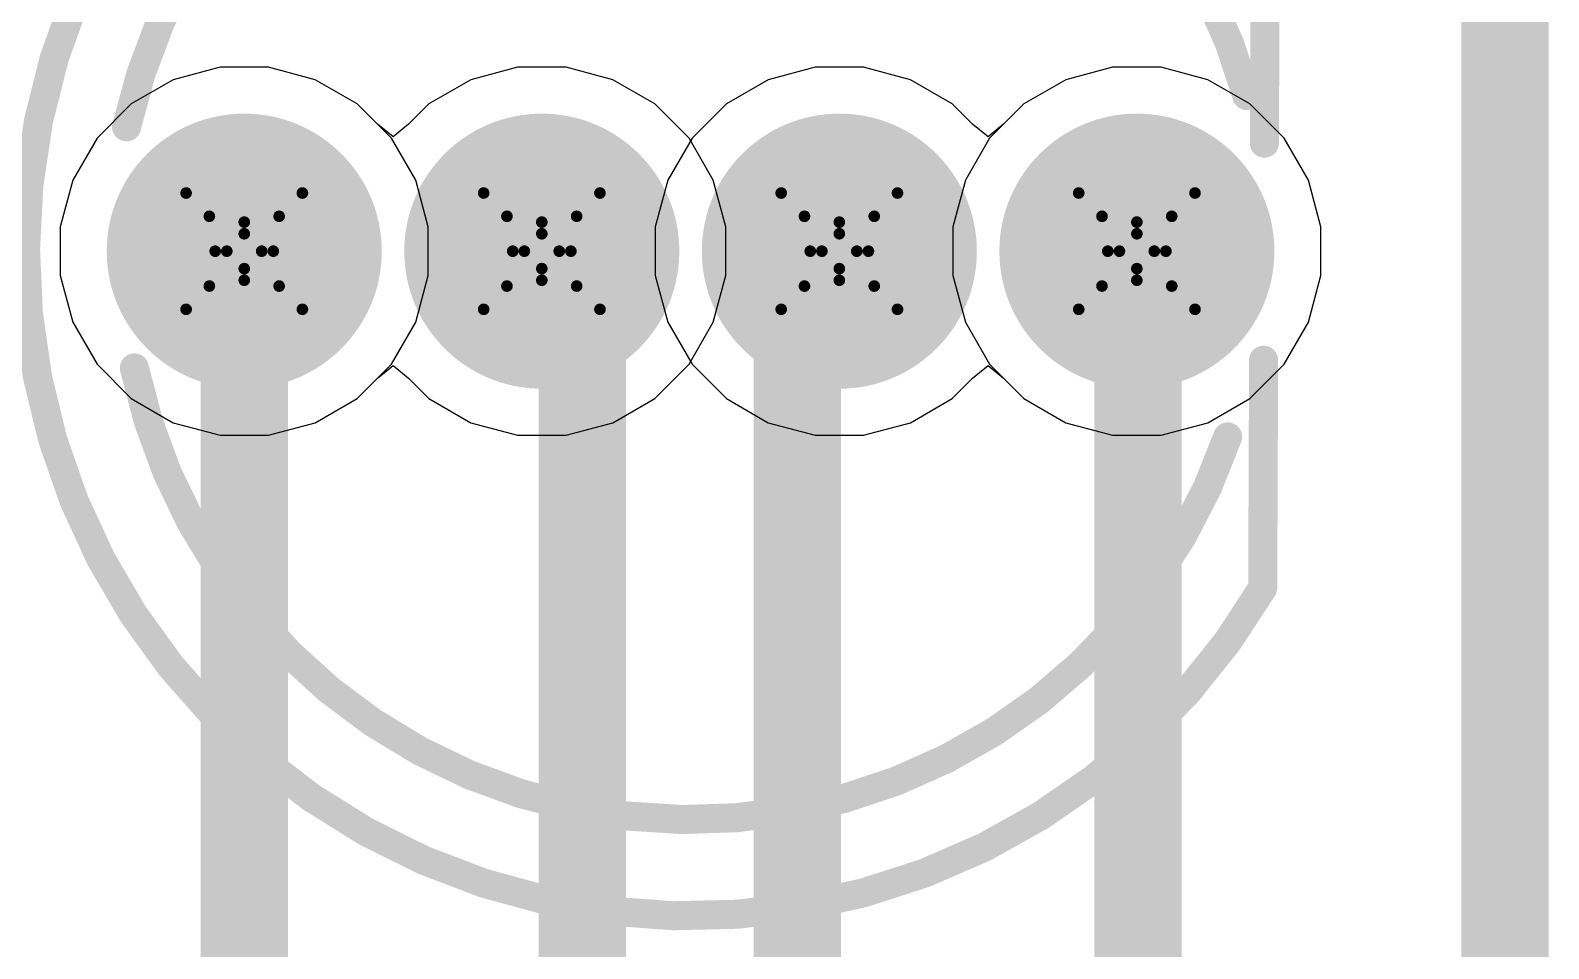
# Model space of a CAD drawing. Header units: inches. Extents: x -4 to 5258, y -4 to 5281.
# Drawn here: x 35.15 to 41.78, y 73.67 to 77.68 of the extents above; entities that cross this region are included whole.
import ezdxf

# ---------------------------------------------------------------- set-up
doc = ezdxf.new("R2010")
doc.units = ezdxf.units.IN
for name, color, linetype in [('Bottom Layer', 5, 'Continuous'), ('Bottom Solder', 6, 'Continuous'), ('Drill Drawing', 1, 'Continuous'), ('Layer 1', 16, 'Continuous'), ('Layer 2', 76, 'Continuous'), ('Multi-Layer', 9, 'Continuous'), ('Pad Holes', 156, 'Continuous'), ('Top Layer', 1, 'Continuous'), ('Top Overlay', 2, 'Continuous'), ('Top Solder', 216, 'Continuous')]:
    doc.layers.add(name, color=color, linetype=linetype)

# ---------------------------------------------------------------- blocks, each defined once
blk = doc.blocks.new('WS2812D_F5_199')
at = {"layer": 'Bottom Layer'}
h = blk.add_hatch(color=5, dxfattribs=at)
edge = h.paths.add_edge_path()
edge.add_arc((-1.95, 0), 0.55, 0, 360)
h = blk.add_hatch(color=5, dxfattribs=at)
edge = h.paths.add_edge_path()
edge.add_arc((-0.65, 0), 0.55, 0, 360)
h = blk.add_hatch(color=5, dxfattribs=at)
edge = h.paths.add_edge_path()
edge.add_arc((0.65, 0), 0.55, 0, 360)
h = blk.add_hatch(color=5, dxfattribs=at)
edge = h.paths.add_edge_path()
edge.add_arc((1.95, 0), 0.55, 0, 360)
at = {"layer": 'Bottom Solder'}
h = blk.add_hatch(color=6, dxfattribs=at)
edge = h.paths.add_edge_path()
edge.add_arc((-1.95, 0), 0.6008, 0, 360)
h = blk.add_hatch(color=6, dxfattribs=at)
edge = h.paths.add_edge_path()
edge.add_arc((-0.65, 0), 0.6008, 0, 360)
h = blk.add_hatch(color=6, dxfattribs=at)
edge = h.paths.add_edge_path()
edge.add_arc((0.65, 0), 0.6008, 0, 360)
h = blk.add_hatch(color=6, dxfattribs=at)
edge = h.paths.add_edge_path()
edge.add_arc((1.95, 0), 0.6008, 0, 360)
at = {"layer": 'Layer 1'}
h = blk.add_hatch(color=16, dxfattribs=at)
edge = h.paths.add_edge_path()
edge.add_arc((-1.95, 0), 0.55, 0, 360)
h = blk.add_hatch(color=16, dxfattribs=at)
edge = h.paths.add_edge_path()
edge.add_arc((-0.65, 0), 0.55, 0, 360)
h = blk.add_hatch(color=16, dxfattribs=at)
edge = h.paths.add_edge_path()
edge.add_arc((0.65, 0), 0.55, 0, 360)
h = blk.add_hatch(color=16, dxfattribs=at)
edge = h.paths.add_edge_path()
edge.add_arc((1.95, 0), 0.55, 0, 360)
at = {"layer": 'Layer 2'}
h = blk.add_hatch(color=76, dxfattribs=at)
edge = h.paths.add_edge_path()
edge.add_arc((-1.95, 0), 0.55, 0, 360)
h = blk.add_hatch(color=76, dxfattribs=at)
edge = h.paths.add_edge_path()
edge.add_arc((-0.65, 0), 0.55, 0, 360)
h = blk.add_hatch(color=76, dxfattribs=at)
edge = h.paths.add_edge_path()
edge.add_arc((0.65, 0), 0.55, 0, 360)
h = blk.add_hatch(color=76, dxfattribs=at)
edge = h.paths.add_edge_path()
edge.add_arc((1.95, 0), 0.55, 0, 360)
at = {"layer": 'Multi-Layer'}
h = blk.add_hatch(color=9, dxfattribs=at)
edge = h.paths.add_edge_path()
edge.add_arc((-1.95, 0), 0.55, 0, 360)
h = blk.add_hatch(color=9, dxfattribs=at)
edge = h.paths.add_edge_path()
edge.add_arc((-0.65, 0), 0.55, 0, 360)
h = blk.add_hatch(color=9, dxfattribs=at)
edge = h.paths.add_edge_path()
edge.add_arc((0.65, 0), 0.55, 0, 360)
h = blk.add_hatch(color=9, dxfattribs=at)
edge = h.paths.add_edge_path()
edge.add_arc((1.95, 0), 0.55, 0, 360)
at = {"layer": 'Pad Holes'}
h = blk.add_hatch(color=7, dxfattribs=at)
edge = h.paths.add_edge_path()
edge.add_arc((-1.95, 0), 0.36, 0, 360)
h = blk.add_hatch(color=7, dxfattribs=at)
edge = h.paths.add_edge_path()
edge.add_arc((-0.65, 0), 0.36, 0, 360)
h = blk.add_hatch(color=7, dxfattribs=at)
edge = h.paths.add_edge_path()
edge.add_arc((0.65, 0), 0.36, 0, 360)
h = blk.add_hatch(color=7, dxfattribs=at)
edge = h.paths.add_edge_path()
edge.add_arc((1.95, 0), 0.36, 0, 360)
at = {"layer": 'Top Layer'}
h = blk.add_hatch(color=1, dxfattribs=at)
edge = h.paths.add_edge_path()
edge.add_arc((-1.95, 0), 0.55, 0, 360)
h = blk.add_hatch(color=1, dxfattribs=at)
edge = h.paths.add_edge_path()
edge.add_arc((-0.65, 0), 0.55, 0, 360)
h = blk.add_hatch(color=1, dxfattribs=at)
edge = h.paths.add_edge_path()
edge.add_arc((0.65, 0), 0.55, 0, 360)
h = blk.add_hatch(color=1, dxfattribs=at)
edge = h.paths.add_edge_path()
edge.add_arc((1.95, 0), 0.55, 0, 360)
at = {"layer": 'Top Solder'}
h = blk.add_hatch(color=216, dxfattribs=at)
edge = h.paths.add_edge_path()
edge.add_arc((-1.95, 0), 0.6008, 0, 360)
h = blk.add_hatch(color=216, dxfattribs=at)
edge = h.paths.add_edge_path()
edge.add_arc((-0.65, 0), 0.6008, 0, 360)
h = blk.add_hatch(color=216, dxfattribs=at)
edge = h.paths.add_edge_path()
edge.add_arc((0.65, 0), 0.6008, 0, 360)
h = blk.add_hatch(color=216, dxfattribs=at)
edge = h.paths.add_edge_path()
edge.add_arc((1.95, 0), 0.6008, 0, 360)
at = {"layer": 'Top Overlay'}
for points in [[(2.4998, -1.4712, 0.127, 0.127, -3.705201), (2.5109, 1.4495, 0.127, 0.127, 0)], [(-2.4642, 0.5431, 0.127, 0.127, -0.780857), (2.43, 0.68, 0.127, 0.127, 0)], [(2.5072, 0.472, 0.127, 0.127, 0), (2.5109, 1.4495, 0.127, 0.127, 0)], [(2.3467, -0.8113, 0.127, 0.127, -0.760948), (-2.43, -0.51, 0.127, 0.127, 0)], [(2.4998, -1.4712, 0.127, 0.127, 0), (2.5036, -0.4762, 0.127, 0.127, 0)]]:
    blk.add_lwpolyline(points, format="xyseb", dxfattribs=at)
for points in [[(2.4792, 1.4495, 0.0635, 0.0635, 1), (2.5427, 1.4495, 0.0635, 0.0635, 1)], [(2.4792, 1.4495, 0.0635, 0.0635, 1), (2.5427, 1.4495, 0.0635, 0.0635, 1)], [(2.3982, 0.68, 0.0635, 0.0635, 1), (2.4617, 0.68, 0.0635, 0.0635, 1)], [(-2.496, 0.5431, 0.0635, 0.0635, 1), (-2.4325, 0.5431, 0.0635, 0.0635, 1)], [(2.4755, 0.472, 0.0635, 0.0635, 1), (2.539, 0.472, 0.0635, 0.0635, 1)], [(-2.4617, -0.51, 0.0635, 0.0635, 1), (-2.3982, -0.51, 0.0635, 0.0635, 1)], [(2.4718, -0.4762, 0.0635, 0.0635, 1), (2.5353, -0.4762, 0.0635, 0.0635, 1)], [(2.3149, -0.8113, 0.0635, 0.0635, 1), (2.3784, -0.8113, 0.0635, 0.0635, 1)], [(2.468, -1.4712, 0.0635, 0.0635, 1), (2.5315, -1.4712, 0.0635, 0.0635, 1)], [(2.468, -1.4712, 0.0635, 0.0635, 1), (2.5315, -1.4712, 0.0635, 0.0635, 1)]]:
    blk.add_lwpolyline(points, format="xyseb", close=True, dxfattribs=at)

msp = doc.modelspace()

# ---------------------------------------------------------------- linework, layer by layer
at = {"layer": 'Bottom Layer'}
for p, q in [((35.9763, 77.5191), (35.7718, 77.4643)), ((36.188, 77.5191), (35.9763, 77.5191)), ((36.3925, 77.4643), (36.188, 77.5191)), ((38.5762, 77.5191), (38.3717, 77.4643)), ((38.7879, 77.5191), (38.5762, 77.5191)), ((38.9924, 77.4643), (38.7879, 77.5191)), ((39.8762, 77.5191), (39.6717, 77.4643)), ((40.0879, 77.5191), (39.8762, 77.5191)), ((40.2924, 77.4643), (40.0879, 77.5191)), ((35.7718, 77.4643), (35.5885, 77.3584)), ((36.5758, 77.3584), (36.3925, 77.4643)), ((38.3717, 77.4643), (38.1884, 77.3584)), ((39.1757, 77.3584), (38.9924, 77.4643)), ((39.6717, 77.4643), (39.4884, 77.3584)), ((40.4757, 77.3584), (40.2924, 77.4643)), ((35.5885, 77.3584), (35.4388, 77.2087)), ((36.7255, 77.2087), (36.5758, 77.3584)), ((38.1884, 77.3584), (38.0387, 77.2087)), ((39.2642, 77.2699), (39.1757, 77.3584)), ((39.4884, 77.3584), (39.3999, 77.2699)), ((40.6254, 77.2087), (40.4757, 77.3584)), ((39.3321, 77.2142), (39.2642, 77.2699)), ((39.3999, 77.2699), (39.3321, 77.2142)), ((35.4388, 77.2087), (35.3329, 77.0254)), ((36.8313, 77.0254), (36.7255, 77.2087)), ((38.0387, 77.2087), (37.9329, 77.0254)), ((40.7313, 77.0254), (40.6254, 77.2087)), ((35.3329, 77.0254), (35.2781, 76.8209)), ((36.8861, 76.8209), (36.8313, 77.0254)), ((37.9329, 77.0254), (37.8781, 76.8209)), ((40.786, 76.8209), (40.7313, 77.0254)), ((35.2781, 76.8209), (35.2781, 76.6092)), ((36.8861, 76.6092), (36.8861, 76.8209)), ((37.8781, 76.8209), (37.8781, 76.6092)), ((40.786, 76.6092), (40.786, 76.8209)), ((35.2781, 76.6092), (35.3329, 76.4047)), ((36.8313, 76.4047), (36.8861, 76.6092)), ((37.8781, 76.6092), (37.9329, 76.4047)), ((40.7313, 76.4047), (40.786, 76.6092)), ((35.3329, 76.4047), (35.4388, 76.2214)), ((36.7255, 76.2214), (36.8313, 76.4047)), ((37.9329, 76.4047), (38.0387, 76.2214)), ((40.6254, 76.2214), (40.7313, 76.4047)), ((35.4388, 76.2214), (35.5885, 76.0717)), ((36.5758, 76.0717), (36.7255, 76.2214)), ((38.0387, 76.2214), (38.1884, 76.0717)), ((40.4757, 76.0717), (40.6254, 76.2214)), ((39.1757, 76.0717), (39.2642, 76.1602)), ((39.2642, 76.1602), (39.3321, 76.216)), ((39.3321, 76.216), (39.3999, 76.1602)), ((39.3999, 76.1602), (39.4884, 76.0717)), ((35.5885, 76.0717), (35.7718, 75.9659)), ((36.3925, 75.9659), (36.5758, 76.0717)), ((38.1884, 76.0717), (38.3717, 75.9659)), ((38.9924, 75.9659), (39.1757, 76.0717)), ((39.4884, 76.0717), (39.6717, 75.9659)), ((40.2924, 75.9659), (40.4757, 76.0717)), ((35.7718, 75.9659), (35.9763, 75.9111)), ((36.188, 75.9111), (36.3925, 75.9659)), ((38.3717, 75.9659), (38.5762, 75.9111)), ((38.7879, 75.9111), (38.9924, 75.9659)), ((39.6717, 75.9659), (39.8762, 75.9111)), ((40.0879, 75.9111), (40.2924, 75.9659)), ((35.9763, 75.9111), (36.188, 75.9111)), ((38.5762, 75.9111), (38.7879, 75.9111)), ((39.8762, 75.9111), (40.0879, 75.9111))]:
    msp.add_line(p, q, dxfattribs=at)
at = {"layer": 'Drill Drawing'}
for points in [[(35.8281, 76.9691, 0.0508, 0.0508, 0), (36.0821, 76.8421, 0.0508, 0.0508, 0)], [(35.8281, 76.9691, 0.0508, 0.0508, 0), (35.9551, 76.7151, 0.0508, 0.0508, 0)], [(36.0821, 76.8421, 0.0508, 0.0508, 0), (36.3361, 76.9691, 0.0508, 0.0508, 0)], [(36.2091, 76.7151, 0.0508, 0.0508, 0), (36.3361, 76.9691, 0.0508, 0.0508, 0)], [(37.1281, 76.9691, 0.0508, 0.0508, 0), (37.3821, 76.8421, 0.0508, 0.0508, 0)], [(37.1281, 76.9691, 0.0508, 0.0508, 0), (37.2551, 76.7151, 0.0508, 0.0508, 0)], [(37.3821, 76.8421, 0.0508, 0.0508, 0), (37.6361, 76.9691, 0.0508, 0.0508, 0)], [(37.5091, 76.7151, 0.0508, 0.0508, 0), (37.6361, 76.9691, 0.0508, 0.0508, 0)], [(38.4281, 76.9691, 0.0508, 0.0508, 0), (38.6821, 76.8421, 0.0508, 0.0508, 0)], [(38.4281, 76.9691, 0.0508, 0.0508, 0), (38.5551, 76.7151, 0.0508, 0.0508, 0)], [(38.6821, 76.8421, 0.0508, 0.0508, 0), (38.9361, 76.9691, 0.0508, 0.0508, 0)], [(38.8091, 76.7151, 0.0508, 0.0508, 0), (38.9361, 76.9691, 0.0508, 0.0508, 0)], [(39.728, 76.9691, 0.0508, 0.0508, 0), (39.982, 76.8421, 0.0508, 0.0508, 0)], [(39.728, 76.9691, 0.0508, 0.0508, 0), (39.855, 76.7151, 0.0508, 0.0508, 0)], [(39.982, 76.8421, 0.0508, 0.0508, 0), (40.236, 76.9691, 0.0508, 0.0508, 0)], [(40.109, 76.7151, 0.0508, 0.0508, 0), (40.236, 76.9691, 0.0508, 0.0508, 0)], [(35.9297, 76.8675, 0.0508, 0.0508, 0), (36.0821, 76.7913, 0.0508, 0.0508, 0)], [(35.9297, 76.8675, 0.0508, 0.0508, 0), (36.0059, 76.7151, 0.0508, 0.0508, 0)], [(36.0821, 76.7913, 0.0508, 0.0508, 0), (36.2345, 76.8675, 0.0508, 0.0508, 0)], [(36.1583, 76.7151, 0.0508, 0.0508, 0), (36.2345, 76.8675, 0.0508, 0.0508, 0)], [(37.2297, 76.8675, 0.0508, 0.0508, 0), (37.3821, 76.7913, 0.0508, 0.0508, 0)], [(37.2297, 76.8675, 0.0508, 0.0508, 0), (37.3059, 76.7151, 0.0508, 0.0508, 0)], [(37.3821, 76.7913, 0.0508, 0.0508, 0), (37.5345, 76.8675, 0.0508, 0.0508, 0)], [(37.4583, 76.7151, 0.0508, 0.0508, 0), (37.5345, 76.8675, 0.0508, 0.0508, 0)], [(38.5297, 76.8675, 0.0508, 0.0508, 0), (38.6821, 76.7913, 0.0508, 0.0508, 0)], [(38.5297, 76.8675, 0.0508, 0.0508, 0), (38.6059, 76.7151, 0.0508, 0.0508, 0)], [(38.6821, 76.7913, 0.0508, 0.0508, 0), (38.8345, 76.8675, 0.0508, 0.0508, 0)], [(38.7583, 76.7151, 0.0508, 0.0508, 0), (38.8345, 76.8675, 0.0508, 0.0508, 0)], [(39.8296, 76.8675, 0.0508, 0.0508, 0), (39.982, 76.7913, 0.0508, 0.0508, 0)], [(39.8296, 76.8675, 0.0508, 0.0508, 0), (39.9058, 76.7151, 0.0508, 0.0508, 0)], [(39.982, 76.7913, 0.0508, 0.0508, 0), (40.1344, 76.8675, 0.0508, 0.0508, 0)], [(40.0582, 76.7151, 0.0508, 0.0508, 0), (40.1344, 76.8675, 0.0508, 0.0508, 0)], [(35.8281, 76.4611, 0.0508, 0.0508, 0), (35.9551, 76.7151, 0.0508, 0.0508, 0)], [(35.9297, 76.5627, 0.0508, 0.0508, 0), (36.0059, 76.7151, 0.0508, 0.0508, 0)], [(36.1583, 76.7151, 0.0508, 0.0508, 0), (36.2345, 76.5627, 0.0508, 0.0508, 0)], [(36.2091, 76.7151, 0.0508, 0.0508, 0), (36.3361, 76.4611, 0.0508, 0.0508, 0)], [(37.1281, 76.4611, 0.0508, 0.0508, 0), (37.2551, 76.7151, 0.0508, 0.0508, 0)], [(37.2297, 76.5627, 0.0508, 0.0508, 0), (37.3059, 76.7151, 0.0508, 0.0508, 0)], [(37.4583, 76.7151, 0.0508, 0.0508, 0), (37.5345, 76.5627, 0.0508, 0.0508, 0)], [(37.5091, 76.7151, 0.0508, 0.0508, 0), (37.6361, 76.4611, 0.0508, 0.0508, 0)], [(38.4281, 76.4611, 0.0508, 0.0508, 0), (38.5551, 76.7151, 0.0508, 0.0508, 0)], [(38.5297, 76.5627, 0.0508, 0.0508, 0), (38.6059, 76.7151, 0.0508, 0.0508, 0)], [(38.7583, 76.7151, 0.0508, 0.0508, 0), (38.8345, 76.5627, 0.0508, 0.0508, 0)], [(38.8091, 76.7151, 0.0508, 0.0508, 0), (38.9361, 76.4611, 0.0508, 0.0508, 0)], [(39.728, 76.4611, 0.0508, 0.0508, 0), (39.855, 76.7151, 0.0508, 0.0508, 0)], [(39.8296, 76.5627, 0.0508, 0.0508, 0), (39.9058, 76.7151, 0.0508, 0.0508, 0)], [(40.0582, 76.7151, 0.0508, 0.0508, 0), (40.1344, 76.5627, 0.0508, 0.0508, 0)], [(40.109, 76.7151, 0.0508, 0.0508, 0), (40.236, 76.4611, 0.0508, 0.0508, 0)], [(35.9297, 76.5627, 0.0508, 0.0508, 0), (36.0821, 76.6389, 0.0508, 0.0508, 0)], [(36.0821, 76.6389, 0.0508, 0.0508, 0), (36.2345, 76.5627, 0.0508, 0.0508, 0)], [(37.2297, 76.5627, 0.0508, 0.0508, 0), (37.3821, 76.6389, 0.0508, 0.0508, 0)], [(37.3821, 76.6389, 0.0508, 0.0508, 0), (37.5345, 76.5627, 0.0508, 0.0508, 0)], [(38.5297, 76.5627, 0.0508, 0.0508, 0), (38.6821, 76.6389, 0.0508, 0.0508, 0)], [(38.6821, 76.6389, 0.0508, 0.0508, 0), (38.8345, 76.5627, 0.0508, 0.0508, 0)], [(39.8296, 76.5627, 0.0508, 0.0508, 0), (39.982, 76.6389, 0.0508, 0.0508, 0)], [(39.982, 76.6389, 0.0508, 0.0508, 0), (40.1344, 76.5627, 0.0508, 0.0508, 0)], [(35.8281, 76.4611, 0.0508, 0.0508, 0), (36.0821, 76.5881, 0.0508, 0.0508, 0)], [(36.0821, 76.5881, 0.0508, 0.0508, 0), (36.3361, 76.4611, 0.0508, 0.0508, 0)], [(37.1281, 76.4611, 0.0508, 0.0508, 0), (37.3821, 76.5881, 0.0508, 0.0508, 0)], [(37.3821, 76.5881, 0.0508, 0.0508, 0), (37.6361, 76.4611, 0.0508, 0.0508, 0)], [(38.4281, 76.4611, 0.0508, 0.0508, 0), (38.6821, 76.5881, 0.0508, 0.0508, 0)], [(38.6821, 76.5881, 0.0508, 0.0508, 0), (38.9361, 76.4611, 0.0508, 0.0508, 0)], [(39.728, 76.4611, 0.0508, 0.0508, 0), (39.982, 76.5881, 0.0508, 0.0508, 0)], [(39.982, 76.5881, 0.0508, 0.0508, 0), (40.236, 76.4611, 0.0508, 0.0508, 0)]]:
    msp.add_lwpolyline(points, format="xyseb", dxfattribs=at)
for points in [[(35.8154, 76.9691, 0.0254, 0.0254, 1), (35.8408, 76.9691, 0.0254, 0.0254, 1)], [(35.8154, 76.9691, 0.0254, 0.0254, 1), (35.8408, 76.9691, 0.0254, 0.0254, 1)], [(36.3234, 76.9691, 0.0254, 0.0254, 1), (36.3488, 76.9691, 0.0254, 0.0254, 1)], [(36.3234, 76.9691, 0.0254, 0.0254, 1), (36.3488, 76.9691, 0.0254, 0.0254, 1)], [(37.1154, 76.9691, 0.0254, 0.0254, 1), (37.1408, 76.9691, 0.0254, 0.0254, 1)], [(37.1154, 76.9691, 0.0254, 0.0254, 1), (37.1408, 76.9691, 0.0254, 0.0254, 1)], [(37.6234, 76.9691, 0.0254, 0.0254, 1), (37.6488, 76.9691, 0.0254, 0.0254, 1)], [(37.6234, 76.9691, 0.0254, 0.0254, 1), (37.6488, 76.9691, 0.0254, 0.0254, 1)], [(38.4154, 76.9691, 0.0254, 0.0254, 1), (38.4408, 76.9691, 0.0254, 0.0254, 1)], [(38.4154, 76.9691, 0.0254, 0.0254, 1), (38.4408, 76.9691, 0.0254, 0.0254, 1)], [(38.9234, 76.9691, 0.0254, 0.0254, 1), (38.9488, 76.9691, 0.0254, 0.0254, 1)], [(38.9234, 76.9691, 0.0254, 0.0254, 1), (38.9488, 76.9691, 0.0254, 0.0254, 1)], [(39.7153, 76.9691, 0.0254, 0.0254, 1), (39.7407, 76.9691, 0.0254, 0.0254, 1)], [(39.7153, 76.9691, 0.0254, 0.0254, 1), (39.7407, 76.9691, 0.0254, 0.0254, 1)], [(40.2233, 76.9691, 0.0254, 0.0254, 1), (40.2487, 76.9691, 0.0254, 0.0254, 1)], [(40.2233, 76.9691, 0.0254, 0.0254, 1), (40.2487, 76.9691, 0.0254, 0.0254, 1)], [(35.917, 76.8675, 0.0254, 0.0254, 1), (35.9424, 76.8675, 0.0254, 0.0254, 1)], [(35.917, 76.8675, 0.0254, 0.0254, 1), (35.9424, 76.8675, 0.0254, 0.0254, 1)], [(36.2218, 76.8675, 0.0254, 0.0254, 1), (36.2472, 76.8675, 0.0254, 0.0254, 1)], [(36.2218, 76.8675, 0.0254, 0.0254, 1), (36.2472, 76.8675, 0.0254, 0.0254, 1)], [(37.217, 76.8675, 0.0254, 0.0254, 1), (37.2424, 76.8675, 0.0254, 0.0254, 1)], [(37.217, 76.8675, 0.0254, 0.0254, 1), (37.2424, 76.8675, 0.0254, 0.0254, 1)], [(37.5218, 76.8675, 0.0254, 0.0254, 1), (37.5472, 76.8675, 0.0254, 0.0254, 1)], [(37.5218, 76.8675, 0.0254, 0.0254, 1), (37.5472, 76.8675, 0.0254, 0.0254, 1)], [(38.517, 76.8675, 0.0254, 0.0254, 1), (38.5424, 76.8675, 0.0254, 0.0254, 1)], [(38.517, 76.8675, 0.0254, 0.0254, 1), (38.5424, 76.8675, 0.0254, 0.0254, 1)], [(38.8218, 76.8675, 0.0254, 0.0254, 1), (38.8472, 76.8675, 0.0254, 0.0254, 1)], [(38.8218, 76.8675, 0.0254, 0.0254, 1), (38.8472, 76.8675, 0.0254, 0.0254, 1)], [(39.8169, 76.8675, 0.0254, 0.0254, 1), (39.8423, 76.8675, 0.0254, 0.0254, 1)], [(39.8169, 76.8675, 0.0254, 0.0254, 1), (39.8423, 76.8675, 0.0254, 0.0254, 1)], [(40.1217, 76.8675, 0.0254, 0.0254, 1), (40.1471, 76.8675, 0.0254, 0.0254, 1)], [(40.1217, 76.8675, 0.0254, 0.0254, 1), (40.1471, 76.8675, 0.0254, 0.0254, 1)], [(36.0694, 76.8421, 0.0254, 0.0254, 1), (36.0948, 76.8421, 0.0254, 0.0254, 1)], [(36.0694, 76.8421, 0.0254, 0.0254, 1), (36.0948, 76.8421, 0.0254, 0.0254, 1)], [(36.0694, 76.7913, 0.0254, 0.0254, 1), (36.0948, 76.7913, 0.0254, 0.0254, 1)], [(36.0694, 76.7913, 0.0254, 0.0254, 1), (36.0948, 76.7913, 0.0254, 0.0254, 1)], [(37.3694, 76.8421, 0.0254, 0.0254, 1), (37.3948, 76.8421, 0.0254, 0.0254, 1)], [(37.3694, 76.8421, 0.0254, 0.0254, 1), (37.3948, 76.8421, 0.0254, 0.0254, 1)], [(37.3694, 76.7913, 0.0254, 0.0254, 1), (37.3948, 76.7913, 0.0254, 0.0254, 1)], [(37.3694, 76.7913, 0.0254, 0.0254, 1), (37.3948, 76.7913, 0.0254, 0.0254, 1)], [(38.6694, 76.8421, 0.0254, 0.0254, 1), (38.6948, 76.8421, 0.0254, 0.0254, 1)], [(38.6694, 76.8421, 0.0254, 0.0254, 1), (38.6948, 76.8421, 0.0254, 0.0254, 1)], [(38.6694, 76.7913, 0.0254, 0.0254, 1), (38.6948, 76.7913, 0.0254, 0.0254, 1)], [(38.6694, 76.7913, 0.0254, 0.0254, 1), (38.6948, 76.7913, 0.0254, 0.0254, 1)], [(39.9693, 76.8421, 0.0254, 0.0254, 1), (39.9947, 76.8421, 0.0254, 0.0254, 1)], [(39.9693, 76.8421, 0.0254, 0.0254, 1), (39.9947, 76.8421, 0.0254, 0.0254, 1)], [(39.9693, 76.7913, 0.0254, 0.0254, 1), (39.9947, 76.7913, 0.0254, 0.0254, 1)], [(39.9693, 76.7913, 0.0254, 0.0254, 1), (39.9947, 76.7913, 0.0254, 0.0254, 1)], [(35.9424, 76.7151, 0.0254, 0.0254, 1), (35.9678, 76.7151, 0.0254, 0.0254, 1)], [(35.9424, 76.7151, 0.0254, 0.0254, 1), (35.9678, 76.7151, 0.0254, 0.0254, 1)], [(35.9932, 76.7151, 0.0254, 0.0254, 1), (36.0186, 76.7151, 0.0254, 0.0254, 1)], [(35.9932, 76.7151, 0.0254, 0.0254, 1), (36.0186, 76.7151, 0.0254, 0.0254, 1)], [(36.1456, 76.7151, 0.0254, 0.0254, 1), (36.171, 76.7151, 0.0254, 0.0254, 1)], [(36.1456, 76.7151, 0.0254, 0.0254, 1), (36.171, 76.7151, 0.0254, 0.0254, 1)], [(36.1964, 76.7151, 0.0254, 0.0254, 1), (36.2218, 76.7151, 0.0254, 0.0254, 1)], [(36.1964, 76.7151, 0.0254, 0.0254, 1), (36.2218, 76.7151, 0.0254, 0.0254, 1)], [(37.2424, 76.7151, 0.0254, 0.0254, 1), (37.2678, 76.7151, 0.0254, 0.0254, 1)], [(37.2424, 76.7151, 0.0254, 0.0254, 1), (37.2678, 76.7151, 0.0254, 0.0254, 1)], [(37.2932, 76.7151, 0.0254, 0.0254, 1), (37.3186, 76.7151, 0.0254, 0.0254, 1)], [(37.2932, 76.7151, 0.0254, 0.0254, 1), (37.3186, 76.7151, 0.0254, 0.0254, 1)], [(37.4456, 76.7151, 0.0254, 0.0254, 1), (37.471, 76.7151, 0.0254, 0.0254, 1)], [(37.4456, 76.7151, 0.0254, 0.0254, 1), (37.471, 76.7151, 0.0254, 0.0254, 1)], [(37.4964, 76.7151, 0.0254, 0.0254, 1), (37.5218, 76.7151, 0.0254, 0.0254, 1)], [(37.4964, 76.7151, 0.0254, 0.0254, 1), (37.5218, 76.7151, 0.0254, 0.0254, 1)], [(38.5424, 76.7151, 0.0254, 0.0254, 1), (38.5678, 76.7151, 0.0254, 0.0254, 1)], [(38.5424, 76.7151, 0.0254, 0.0254, 1), (38.5678, 76.7151, 0.0254, 0.0254, 1)], [(38.5932, 76.7151, 0.0254, 0.0254, 1), (38.6186, 76.7151, 0.0254, 0.0254, 1)], [(38.5932, 76.7151, 0.0254, 0.0254, 1), (38.6186, 76.7151, 0.0254, 0.0254, 1)], [(38.7456, 76.7151, 0.0254, 0.0254, 1), (38.771, 76.7151, 0.0254, 0.0254, 1)], [(38.7456, 76.7151, 0.0254, 0.0254, 1), (38.771, 76.7151, 0.0254, 0.0254, 1)], [(38.7964, 76.7151, 0.0254, 0.0254, 1), (38.8218, 76.7151, 0.0254, 0.0254, 1)], [(38.7964, 76.7151, 0.0254, 0.0254, 1), (38.8218, 76.7151, 0.0254, 0.0254, 1)], [(39.8423, 76.7151, 0.0254, 0.0254, 1), (39.8677, 76.7151, 0.0254, 0.0254, 1)], [(39.8423, 76.7151, 0.0254, 0.0254, 1), (39.8677, 76.7151, 0.0254, 0.0254, 1)], [(39.8931, 76.7151, 0.0254, 0.0254, 1), (39.9185, 76.7151, 0.0254, 0.0254, 1)], [(39.8931, 76.7151, 0.0254, 0.0254, 1), (39.9185, 76.7151, 0.0254, 0.0254, 1)], [(40.0455, 76.7151, 0.0254, 0.0254, 1), (40.0709, 76.7151, 0.0254, 0.0254, 1)], [(40.0455, 76.7151, 0.0254, 0.0254, 1), (40.0709, 76.7151, 0.0254, 0.0254, 1)], [(40.0963, 76.7151, 0.0254, 0.0254, 1), (40.1217, 76.7151, 0.0254, 0.0254, 1)], [(40.0963, 76.7151, 0.0254, 0.0254, 1), (40.1217, 76.7151, 0.0254, 0.0254, 1)], [(36.0694, 76.6389, 0.0254, 0.0254, 1), (36.0948, 76.6389, 0.0254, 0.0254, 1)], [(36.0694, 76.6389, 0.0254, 0.0254, 1), (36.0948, 76.6389, 0.0254, 0.0254, 1)], [(37.3694, 76.6389, 0.0254, 0.0254, 1), (37.3948, 76.6389, 0.0254, 0.0254, 1)], [(37.3694, 76.6389, 0.0254, 0.0254, 1), (37.3948, 76.6389, 0.0254, 0.0254, 1)], [(38.6694, 76.6389, 0.0254, 0.0254, 1), (38.6948, 76.6389, 0.0254, 0.0254, 1)], [(38.6694, 76.6389, 0.0254, 0.0254, 1), (38.6948, 76.6389, 0.0254, 0.0254, 1)], [(39.9693, 76.6389, 0.0254, 0.0254, 1), (39.9947, 76.6389, 0.0254, 0.0254, 1)], [(39.9693, 76.6389, 0.0254, 0.0254, 1), (39.9947, 76.6389, 0.0254, 0.0254, 1)], [(35.917, 76.5627, 0.0254, 0.0254, 1), (35.9424, 76.5627, 0.0254, 0.0254, 1)], [(35.917, 76.5627, 0.0254, 0.0254, 1), (35.9424, 76.5627, 0.0254, 0.0254, 1)], [(36.0694, 76.5881, 0.0254, 0.0254, 1), (36.0948, 76.5881, 0.0254, 0.0254, 1)], [(36.0694, 76.5881, 0.0254, 0.0254, 1), (36.0948, 76.5881, 0.0254, 0.0254, 1)], [(36.2218, 76.5627, 0.0254, 0.0254, 1), (36.2472, 76.5627, 0.0254, 0.0254, 1)], [(36.2218, 76.5627, 0.0254, 0.0254, 1), (36.2472, 76.5627, 0.0254, 0.0254, 1)], [(37.217, 76.5627, 0.0254, 0.0254, 1), (37.2424, 76.5627, 0.0254, 0.0254, 1)], [(37.217, 76.5627, 0.0254, 0.0254, 1), (37.2424, 76.5627, 0.0254, 0.0254, 1)], [(37.3694, 76.5881, 0.0254, 0.0254, 1), (37.3948, 76.5881, 0.0254, 0.0254, 1)], [(37.3694, 76.5881, 0.0254, 0.0254, 1), (37.3948, 76.5881, 0.0254, 0.0254, 1)], [(37.5218, 76.5627, 0.0254, 0.0254, 1), (37.5472, 76.5627, 0.0254, 0.0254, 1)], [(37.5218, 76.5627, 0.0254, 0.0254, 1), (37.5472, 76.5627, 0.0254, 0.0254, 1)], [(38.517, 76.5627, 0.0254, 0.0254, 1), (38.5424, 76.5627, 0.0254, 0.0254, 1)], [(38.517, 76.5627, 0.0254, 0.0254, 1), (38.5424, 76.5627, 0.0254, 0.0254, 1)], [(38.6694, 76.5881, 0.0254, 0.0254, 1), (38.6948, 76.5881, 0.0254, 0.0254, 1)], [(38.6694, 76.5881, 0.0254, 0.0254, 1), (38.6948, 76.5881, 0.0254, 0.0254, 1)], [(38.8218, 76.5627, 0.0254, 0.0254, 1), (38.8472, 76.5627, 0.0254, 0.0254, 1)], [(38.8218, 76.5627, 0.0254, 0.0254, 1), (38.8472, 76.5627, 0.0254, 0.0254, 1)], [(39.8169, 76.5627, 0.0254, 0.0254, 1), (39.8423, 76.5627, 0.0254, 0.0254, 1)], [(39.8169, 76.5627, 0.0254, 0.0254, 1), (39.8423, 76.5627, 0.0254, 0.0254, 1)], [(39.9693, 76.5881, 0.0254, 0.0254, 1), (39.9947, 76.5881, 0.0254, 0.0254, 1)], [(39.9693, 76.5881, 0.0254, 0.0254, 1), (39.9947, 76.5881, 0.0254, 0.0254, 1)], [(40.1217, 76.5627, 0.0254, 0.0254, 1), (40.1471, 76.5627, 0.0254, 0.0254, 1)], [(40.1217, 76.5627, 0.0254, 0.0254, 1), (40.1471, 76.5627, 0.0254, 0.0254, 1)], [(35.8154, 76.4611, 0.0254, 0.0254, 1), (35.8408, 76.4611, 0.0254, 0.0254, 1)], [(35.8154, 76.4611, 0.0254, 0.0254, 1), (35.8408, 76.4611, 0.0254, 0.0254, 1)], [(36.3234, 76.4611, 0.0254, 0.0254, 1), (36.3488, 76.4611, 0.0254, 0.0254, 1)], [(36.3234, 76.4611, 0.0254, 0.0254, 1), (36.3488, 76.4611, 0.0254, 0.0254, 1)], [(37.1154, 76.4611, 0.0254, 0.0254, 1), (37.1408, 76.4611, 0.0254, 0.0254, 1)], [(37.1154, 76.4611, 0.0254, 0.0254, 1), (37.1408, 76.4611, 0.0254, 0.0254, 1)], [(37.6234, 76.4611, 0.0254, 0.0254, 1), (37.6488, 76.4611, 0.0254, 0.0254, 1)], [(37.6234, 76.4611, 0.0254, 0.0254, 1), (37.6488, 76.4611, 0.0254, 0.0254, 1)], [(38.4154, 76.4611, 0.0254, 0.0254, 1), (38.4408, 76.4611, 0.0254, 0.0254, 1)], [(38.4154, 76.4611, 0.0254, 0.0254, 1), (38.4408, 76.4611, 0.0254, 0.0254, 1)], [(38.9234, 76.4611, 0.0254, 0.0254, 1), (38.9488, 76.4611, 0.0254, 0.0254, 1)], [(38.9234, 76.4611, 0.0254, 0.0254, 1), (38.9488, 76.4611, 0.0254, 0.0254, 1)], [(39.7153, 76.4611, 0.0254, 0.0254, 1), (39.7407, 76.4611, 0.0254, 0.0254, 1)], [(39.7153, 76.4611, 0.0254, 0.0254, 1), (39.7407, 76.4611, 0.0254, 0.0254, 1)], [(40.2233, 76.4611, 0.0254, 0.0254, 1), (40.2487, 76.4611, 0.0254, 0.0254, 1)], [(40.2233, 76.4611, 0.0254, 0.0254, 1), (40.2487, 76.4611, 0.0254, 0.0254, 1)]]:
    msp.add_lwpolyline(points, format="xyseb", close=True, dxfattribs=at)
at = {"layer": 'Layer 1'}
for p, q in [((35.9763, 77.5191), (35.7718, 77.4643)), ((36.188, 77.5191), (35.9763, 77.5191)), ((36.3925, 77.4643), (36.188, 77.5191)), ((38.5762, 77.5191), (38.3717, 77.4643)), ((38.7879, 77.5191), (38.5762, 77.5191)), ((38.9924, 77.4643), (38.7879, 77.5191)), ((39.8762, 77.5191), (39.6717, 77.4643)), ((40.0879, 77.5191), (39.8762, 77.5191)), ((40.2924, 77.4643), (40.0879, 77.5191)), ((35.7718, 77.4643), (35.5885, 77.3584)), ((36.5758, 77.3584), (36.3925, 77.4643)), ((38.3717, 77.4643), (38.1884, 77.3584)), ((39.1757, 77.3584), (38.9924, 77.4643)), ((39.6717, 77.4643), (39.4884, 77.3584)), ((40.4757, 77.3584), (40.2924, 77.4643)), ((35.5885, 77.3584), (35.4388, 77.2087)), ((36.7255, 77.2087), (36.5758, 77.3584)), ((38.1884, 77.3584), (38.0387, 77.2087)), ((39.2642, 77.2699), (39.1757, 77.3584)), ((39.4884, 77.3584), (39.3999, 77.2699)), ((40.6254, 77.2087), (40.4757, 77.3584)), ((39.3321, 77.2142), (39.2642, 77.2699)), ((39.3999, 77.2699), (39.3321, 77.2142)), ((35.4388, 77.2087), (35.3329, 77.0254)), ((36.8313, 77.0254), (36.7255, 77.2087)), ((38.0387, 77.2087), (37.9329, 77.0254)), ((40.7313, 77.0254), (40.6254, 77.2087)), ((35.3329, 77.0254), (35.2781, 76.8209)), ((36.8861, 76.8209), (36.8313, 77.0254)), ((37.9329, 77.0254), (37.8781, 76.8209)), ((40.786, 76.8209), (40.7313, 77.0254)), ((35.2781, 76.8209), (35.2781, 76.6092)), ((36.8861, 76.6092), (36.8861, 76.8209)), ((37.8781, 76.8209), (37.8781, 76.6092)), ((40.786, 76.6092), (40.786, 76.8209)), ((35.2781, 76.6092), (35.3329, 76.4047)), ((36.8313, 76.4047), (36.8861, 76.6092)), ((37.8781, 76.6092), (37.9329, 76.4047)), ((40.7313, 76.4047), (40.786, 76.6092)), ((35.3329, 76.4047), (35.4388, 76.2214)), ((36.7255, 76.2214), (36.8313, 76.4047)), ((37.9329, 76.4047), (38.0387, 76.2214)), ((40.6254, 76.2214), (40.7313, 76.4047)), ((35.4388, 76.2214), (35.5885, 76.0717)), ((36.5758, 76.0717), (36.7255, 76.2214)), ((38.0387, 76.2214), (38.1884, 76.0717)), ((40.4757, 76.0717), (40.6254, 76.2214)), ((39.1757, 76.0717), (39.2642, 76.1602)), ((39.2642, 76.1602), (39.3321, 76.216)), ((39.3321, 76.216), (39.3999, 76.1602)), ((39.3999, 76.1602), (39.4884, 76.0717)), ((35.5885, 76.0717), (35.7718, 75.9659)), ((36.3925, 75.9659), (36.5758, 76.0717)), ((38.1884, 76.0717), (38.3717, 75.9659)), ((38.9924, 75.9659), (39.1757, 76.0717)), ((39.4884, 76.0717), (39.6717, 75.9659)), ((40.2924, 75.9659), (40.4757, 76.0717)), ((35.7718, 75.9659), (35.9763, 75.9111)), ((36.188, 75.9111), (36.3925, 75.9659)), ((38.3717, 75.9659), (38.5762, 75.9111)), ((38.7879, 75.9111), (38.9924, 75.9659)), ((39.6717, 75.9659), (39.8762, 75.9111)), ((40.0879, 75.9111), (40.2924, 75.9659)), ((35.9763, 75.9111), (36.188, 75.9111)), ((38.5762, 75.9111), (38.7879, 75.9111)), ((39.8762, 75.9111), (40.0879, 75.9111))]:
    msp.add_line(p, q, dxfattribs=at)
at = {"layer": 'Layer 2'}
for p, q in [((35.9763, 77.5191), (35.7718, 77.4643)), ((36.188, 77.5191), (35.9763, 77.5191)), ((36.3925, 77.4643), (36.188, 77.5191)), ((37.2763, 77.5191), (37.0718, 77.4643)), ((37.488, 77.5191), (37.2763, 77.5191)), ((37.6924, 77.4643), (37.488, 77.5191)), ((39.8762, 77.5191), (39.6717, 77.4643)), ((40.0879, 77.5191), (39.8762, 77.5191)), ((40.2924, 77.4643), (40.0879, 77.5191)), ((35.7718, 77.4643), (35.5885, 77.3584)), ((36.5758, 77.3584), (36.3925, 77.4643)), ((37.0718, 77.4643), (36.8884, 77.3584)), ((37.8758, 77.3584), (37.6924, 77.4643)), ((39.6717, 77.4643), (39.4884, 77.3584)), ((40.4757, 77.3584), (40.2924, 77.4643)), ((35.5885, 77.3584), (35.4388, 77.2087)), ((36.6643, 77.2699), (36.5758, 77.3584)), ((36.8884, 77.3584), (36.7999, 77.2699)), ((38.0255, 77.2087), (37.8758, 77.3584)), ((39.4884, 77.3584), (39.3387, 77.2087)), ((40.6254, 77.2087), (40.4757, 77.3584)), ((36.7321, 77.2142), (36.6643, 77.2699)), ((36.7999, 77.2699), (36.7321, 77.2142)), ((35.4388, 77.2087), (35.3329, 77.0254)), ((38.1313, 77.0254), (38.0255, 77.2087)), ((39.3387, 77.2087), (39.2328, 77.0254)), ((40.7313, 77.0254), (40.6254, 77.2087)), ((35.3329, 77.0254), (35.2781, 76.8209)), ((38.1861, 76.8209), (38.1313, 77.0254)), ((39.2328, 77.0254), (39.178, 76.8209)), ((40.786, 76.8209), (40.7313, 77.0254)), ((35.2781, 76.8209), (35.2781, 76.6092)), ((38.1861, 76.6092), (38.1861, 76.8209)), ((39.178, 76.8209), (39.178, 76.6092)), ((40.786, 76.6092), (40.786, 76.8209)), ((35.2781, 76.6092), (35.3329, 76.4047)), ((38.1313, 76.4047), (38.1861, 76.6092)), ((39.178, 76.6092), (39.2328, 76.4047)), ((40.7313, 76.4047), (40.786, 76.6092)), ((35.3329, 76.4047), (35.4388, 76.2214)), ((38.0255, 76.2214), (38.1313, 76.4047)), ((39.2328, 76.4047), (39.3387, 76.2214)), ((40.6254, 76.2214), (40.7313, 76.4047)), ((35.4388, 76.2214), (35.5885, 76.0717)), ((37.8758, 76.0717), (38.0255, 76.2214)), ((39.3387, 76.2214), (39.4884, 76.0717)), ((40.4757, 76.0717), (40.6254, 76.2214)), ((36.5758, 76.0717), (36.6643, 76.1602)), ((36.6643, 76.1602), (36.7321, 76.216)), ((36.7321, 76.216), (36.7999, 76.1602)), ((36.7999, 76.1602), (36.8884, 76.0717)), ((35.5885, 76.0717), (35.7718, 75.9659)), ((36.3925, 75.9659), (36.5758, 76.0717)), ((36.8884, 76.0717), (37.0718, 75.9659)), ((37.6924, 75.9659), (37.8758, 76.0717)), ((39.4884, 76.0717), (39.6717, 75.9659)), ((40.2924, 75.9659), (40.4757, 76.0717)), ((35.7718, 75.9659), (35.9763, 75.9111)), ((36.188, 75.9111), (36.3925, 75.9659)), ((37.0718, 75.9659), (37.2763, 75.9111)), ((37.488, 75.9111), (37.6924, 75.9659)), ((39.6717, 75.9659), (39.8762, 75.9111)), ((40.0879, 75.9111), (40.2924, 75.9659)), ((35.9763, 75.9111), (36.188, 75.9111)), ((37.2763, 75.9111), (37.488, 75.9111)), ((39.8762, 75.9111), (40.0879, 75.9111))]:
    msp.add_line(p, q, dxfattribs=at)
at = {"layer": 'Top Layer'}
for points in [[(41.5906, 73.3987, 0.381, 0.381, 0), (41.5906, 93.7008, 0.381, 0.381, 0)], [(36.0821, 72.3579, 0.381, 0.381, 0), (36.0821, 76.7151, 0.381, 0.381, 0)], [(37.3821, 76.5205, 0.381, 0.381, 0), (37.3821, 76.7151, 0.381, 0.381, 0)], [(38.6821, 76.5205, 0.381, 0.381, 0), (38.6821, 76.7151, 0.381, 0.381, 0)], [(39.982, 76.7151, 0.381, 0.381, 0), (39.9871, 76.71, 0.381, 0.381, 0)], [(39.9871, 72.6563, 0.381, 0.381, 0), (39.9871, 76.71, 0.381, 0.381, 0)], [(37.3821, 76.5205, 0.381, 0.381, 0), (37.5592, 76.3435, 0.381, 0.381, 0)], [(38.499, 76.3374, 0.381, 0.381, 0), (38.6821, 76.5205, 0.381, 0.381, 0)], [(37.5592, 72.6511, 0.381, 0.381, 0), (37.5592, 76.3435, 0.381, 0.381, 0)], [(38.499, 72.0758, 0.381, 0.381, 0), (38.499, 76.3374, 0.381, 0.381, 0)]]:
    msp.add_lwpolyline(points, format="xyseb", dxfattribs=at)
for points in [[(35.9869, 76.7151, 0.1905, 0.1905, 1), (36.1774, 76.7151, 0.1905, 0.1905, 1)], [(37.2869, 76.7151, 0.1905, 0.1905, 1), (37.4774, 76.7151, 0.1905, 0.1905, 1)], [(38.5868, 76.7151, 0.1905, 0.1905, 1), (38.7773, 76.7151, 0.1905, 0.1905, 1)], [(39.8868, 76.7151, 0.1905, 0.1905, 1), (40.0773, 76.7151, 0.1905, 0.1905, 1)], [(39.8919, 76.71, 0.1905, 0.1905, 1), (40.0824, 76.71, 0.1905, 0.1905, 1)], [(39.8919, 76.71, 0.1905, 0.1905, 1), (40.0824, 76.71, 0.1905, 0.1905, 1)], [(37.2869, 76.5205, 0.1905, 0.1905, 1), (37.4774, 76.5205, 0.1905, 0.1905, 1)], [(37.2869, 76.5205, 0.1905, 0.1905, 1), (37.4774, 76.5205, 0.1905, 0.1905, 1)], [(38.5868, 76.5205, 0.1905, 0.1905, 1), (38.7773, 76.5205, 0.1905, 0.1905, 1)], [(38.5868, 76.5205, 0.1905, 0.1905, 1), (38.7773, 76.5205, 0.1905, 0.1905, 1)], [(37.4639, 76.3435, 0.1905, 0.1905, 1), (37.6544, 76.3435, 0.1905, 0.1905, 1)], [(37.4639, 76.3435, 0.1905, 0.1905, 1), (37.6544, 76.3435, 0.1905, 0.1905, 1)], [(38.4037, 76.3374, 0.1905, 0.1905, 1), (38.5942, 76.3374, 0.1905, 0.1905, 1)], [(38.4037, 76.3374, 0.1905, 0.1905, 1), (38.5942, 76.3374, 0.1905, 0.1905, 1)]]:
    msp.add_lwpolyline(points, format="xyseb", close=True, dxfattribs=at)

# ---------------------------------------------------------------- block references
msp.add_blockref('WS2812D_F5_199', (38.0321, 76.7151))

doc.saveas('drawing.dxf')
